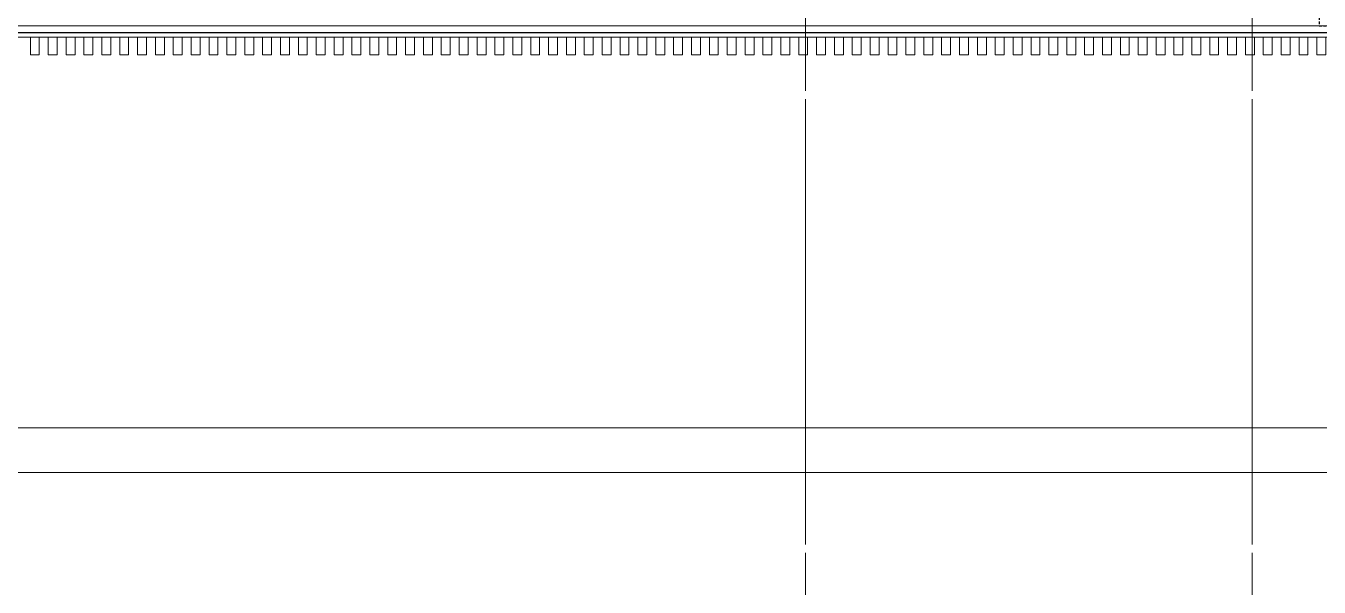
# Model space of a CAD drawing. Header units: millimetres. Extents: x -343543 to 400519, y -115663 to 104219.
# Drawn here: x -229699 to -226804, y 1743 to 3000 of the extents above; entities that cross this region are included whole.
import ezdxf
from ezdxf.xclip import XClip

# ---------------------------------------------------------------- set-up
doc = ezdxf.new("R2010")
doc.units = ezdxf.units.MM
doc.header["$XCLIPFRAME"] = 0
doc.linetypes.add('XREF MAT BANG TUONG XAY$0$CENTER', pattern=[50.8, 31.75, -6.35, 6.35, -6.35])
doc.linetypes.add('XREF MAT BANG TUONG XAY$0$xref_IKIGAI_Cot$0$HIDDEN', pattern=[9.525, 6.35, -3.175])
doc.layers.get('0').update_dxf_attribs({"color": 231, "lineweight": 0})
for name, color, linetype, lineweight in [('A-SYMBOLS', 10, 'Continuous', 13), ('XREF MAT BANG TUONG XAY$0$01.Xref _MB T1$0$A-FNSH', 8, 'Continuous', 9), ('XREF MAT BANG TUONG XAY$0$01.Xref _MB T1$0$A-FURN', 8, 'Continuous', 5), ('XREF MAT BANG TUONG XAY$0$A-GRID', 8, 'XREF MAT BANG TUONG XAY$0$CENTER', 15)]:
    doc.layers.add(name, color=color, linetype=linetype, lineweight=lineweight)
doc.layers.add('XREF MAT BANG TUONG XAY$0$A-FNSH', color=8, linetype='Continuous')
doc.layers.add('XREF MAT BANG TUONG XAY$0$xref_IKIGAI_Cot$0$S-HIDD', color=8, linetype='XREF MAT BANG TUONG XAY$0$xref_IKIGAI_Cot$0$HIDDEN')

# ---------------------------------------------------------------- blocks, each defined once
blk = doc.blocks.new('XREF MAT BANG TUONG XAY$0$00.xref_IKIGAI_Truc')
at = {"layer": 'XREF MAT BANG TUONG XAY$0$A-GRID', "color": 8, "ltscale": 20}
for points in [[(34900, -3895), (34900, 22924.4)], [(35900, -3895), (35900, 10635.4)]]:
    blk.add_lwpolyline(points, dxfattribs=at)
blk = doc.blocks.new('*U125')
at = {"layer": 'XREF MAT BANG TUONG XAY$0$01.Xref _MB T1$0$A-FURN', "color": 8}
blk.add_lwpolyline([(-10, -20), (10, -20), (10, 20), (-10, 20)], close=True, dxfattribs=at)
blk = doc.blocks.new('*U126')
at = {"color": 8, "transparency": 16777216}
for p in [(-4440, 0), (-4400, 0), (-4360, 0), (-4320, 0), (-4280, 0), (-4240, 0), (-4200, 0), (-4160, 0), (-4120, 0), (-4080, 0), (-4040, 0), (-4000, 0), (-3960, 0), (-3920, 0), (-3880, 0), (-3840, 0), (-3800, 0), (-3760, 0), (-3720, 0), (-3680, 0), (-3640, 0), (-3600, 0), (-3560, 0), (-3520, 0), (-3480, 0), (-3440, 0), (-3400, 0), (-3360, 0), (-3320, 0), (-3280, 0), (-3240, 0), (-3200, 0), (-3160, 0), (-3120, 0), (-3080, 0), (-3040, 0), (-3000, 0), (-2960, 0), (-2920, 0), (-2880, 0), (-2840, 0), (-2800, 0), (-2760, 0), (-2720, 0), (-2680, 0), (-2640, 0), (-2600, 0), (-2560, 0), (-2520, 0), (-2480, 0), (-2440, 0), (-2400, 0), (-2360, 0), (-2320, 0), (-2280, 0), (-2240, 0), (-2200, 0), (-2160, 0), (-2120, 0), (-2080, 0), (-2040, 0), (-2000, 0), (-1960, 0), (-1920, 0), (-1880, 0), (-1840, 0), (-1800, 0), (-1760, 0), (-1720, 0), (-1680, 0), (-1640, 0), (-1600, 0), (-1560, 0)]:
    blk.add_blockref('*U125', p, dxfattribs=at)
blk = doc.blocks.new('XREF MAT BANG TUONG XAY$0$01.Xref _MB T1$0$lam nhom T1')
at = {"color": 8}
blk.add_lwpolyline([(8395, 0), (0, 0), (0, -25), (8395, -25)], close=True, dxfattribs=at)
blk.add_blockref('*U126', (8385, -45), dxfattribs=at)
blk = doc.blocks.new('XREF MAT BANG TUONG XAY$0$xref_IKIGAI_Cot')
at = {"layer": 'XREF MAT BANG TUONG XAY$0$A-GRID', "color": 8, "ltscale": 20}
for points in [[(34900, -3895), (34900, 22924.4)], [(35900, -3895), (35900, 10635.4)]]:
    blk.add_lwpolyline(points, dxfattribs=at)
at = {"layer": 'XREF MAT BANG TUONG XAY$0$xref_IKIGAI_Cot$0$S-HIDD', "color": 8}
blk.add_lwpolyline([(39790, 3210), (36050, 3210), (36050, 3000), (39790, 3000)], close=True, dxfattribs=at)
blk = doc.blocks.new('01.Xref _MB T1')
at = {"layer": 'XREF MAT BANG TUONG XAY$0$01.Xref _MB T1$0$A-FNSH', "color": 8}
for points in [[(31714.99073, 1999.99999), (41000, 1999.99998), (41000.00012, 20399.99968), (25516.68715, 20400.0078)], [(31605.00949, 2099.99999), (40900.00022, 2099.99998), (40900.00024, 8054.99997)]]:
    blk.add_lwpolyline(points, dxfattribs=at)
at = {"layer": 'XREF MAT BANG TUONG XAY$0$A-FNSH', "color": 8}
blk.add_lwpolyline([(25775.01058, 5984.99999), (31040.01069, 5984.99999), (31040.01069, 5884.99999), (31380.0013, 5884.99999), (31380.0013, 1284.99999), (31620.01069, 1284.99999), (31620.00978, 2985.0003), (40015.01091, 2984.99996), (40015.00113, 4414.99998), (37635.00083, 4415.00002), (37635.00082, 4290.0096), (39890.01081, 4290.00949), (39890.01081, 3414.99997), (39685.00142, 3414.99997), (39685.0012, 3109.99998), (36065.02005, 3109.99998), (36065.02143, 9974.99976), (39585.00146, 9975), (39585.00146, 9785.00021), (39890.01088, 9785.00021), (39890.01013, 5504.99989)], dxfattribs=at)
at = {"color": 8}
blk.add_blockref('XREF MAT BANG TUONG XAY$0$00.xref_IKIGAI_Truc', (0.00011, 0), dxfattribs=at)
ref = blk.add_blockref('XREF MAT BANG TUONG XAY$0$xref_IKIGAI_Cot', (-0.00927, -0.00001), dxfattribs=at)
XClip(ref).set_block_clipping_path([(-1610.3425959283, -2225.6693134198), (41829.1295208634, 21555.8819575264)])
at = {"color": 8, "xscale": -1}
blk.add_blockref('XREF MAT BANG TUONG XAY$0$01.Xref _MB T1$0$lam nhom T1', (40000.00171, 2999.99998), dxfattribs=at)

msp = doc.modelspace()

# ---------------------------------------------------------------- block references
at = {"layer": 'A-SYMBOLS'}
msp.add_blockref('01.Xref _MB T1', (-262854, 0), dxfattribs=at)

doc.saveas('drawing.dxf')
